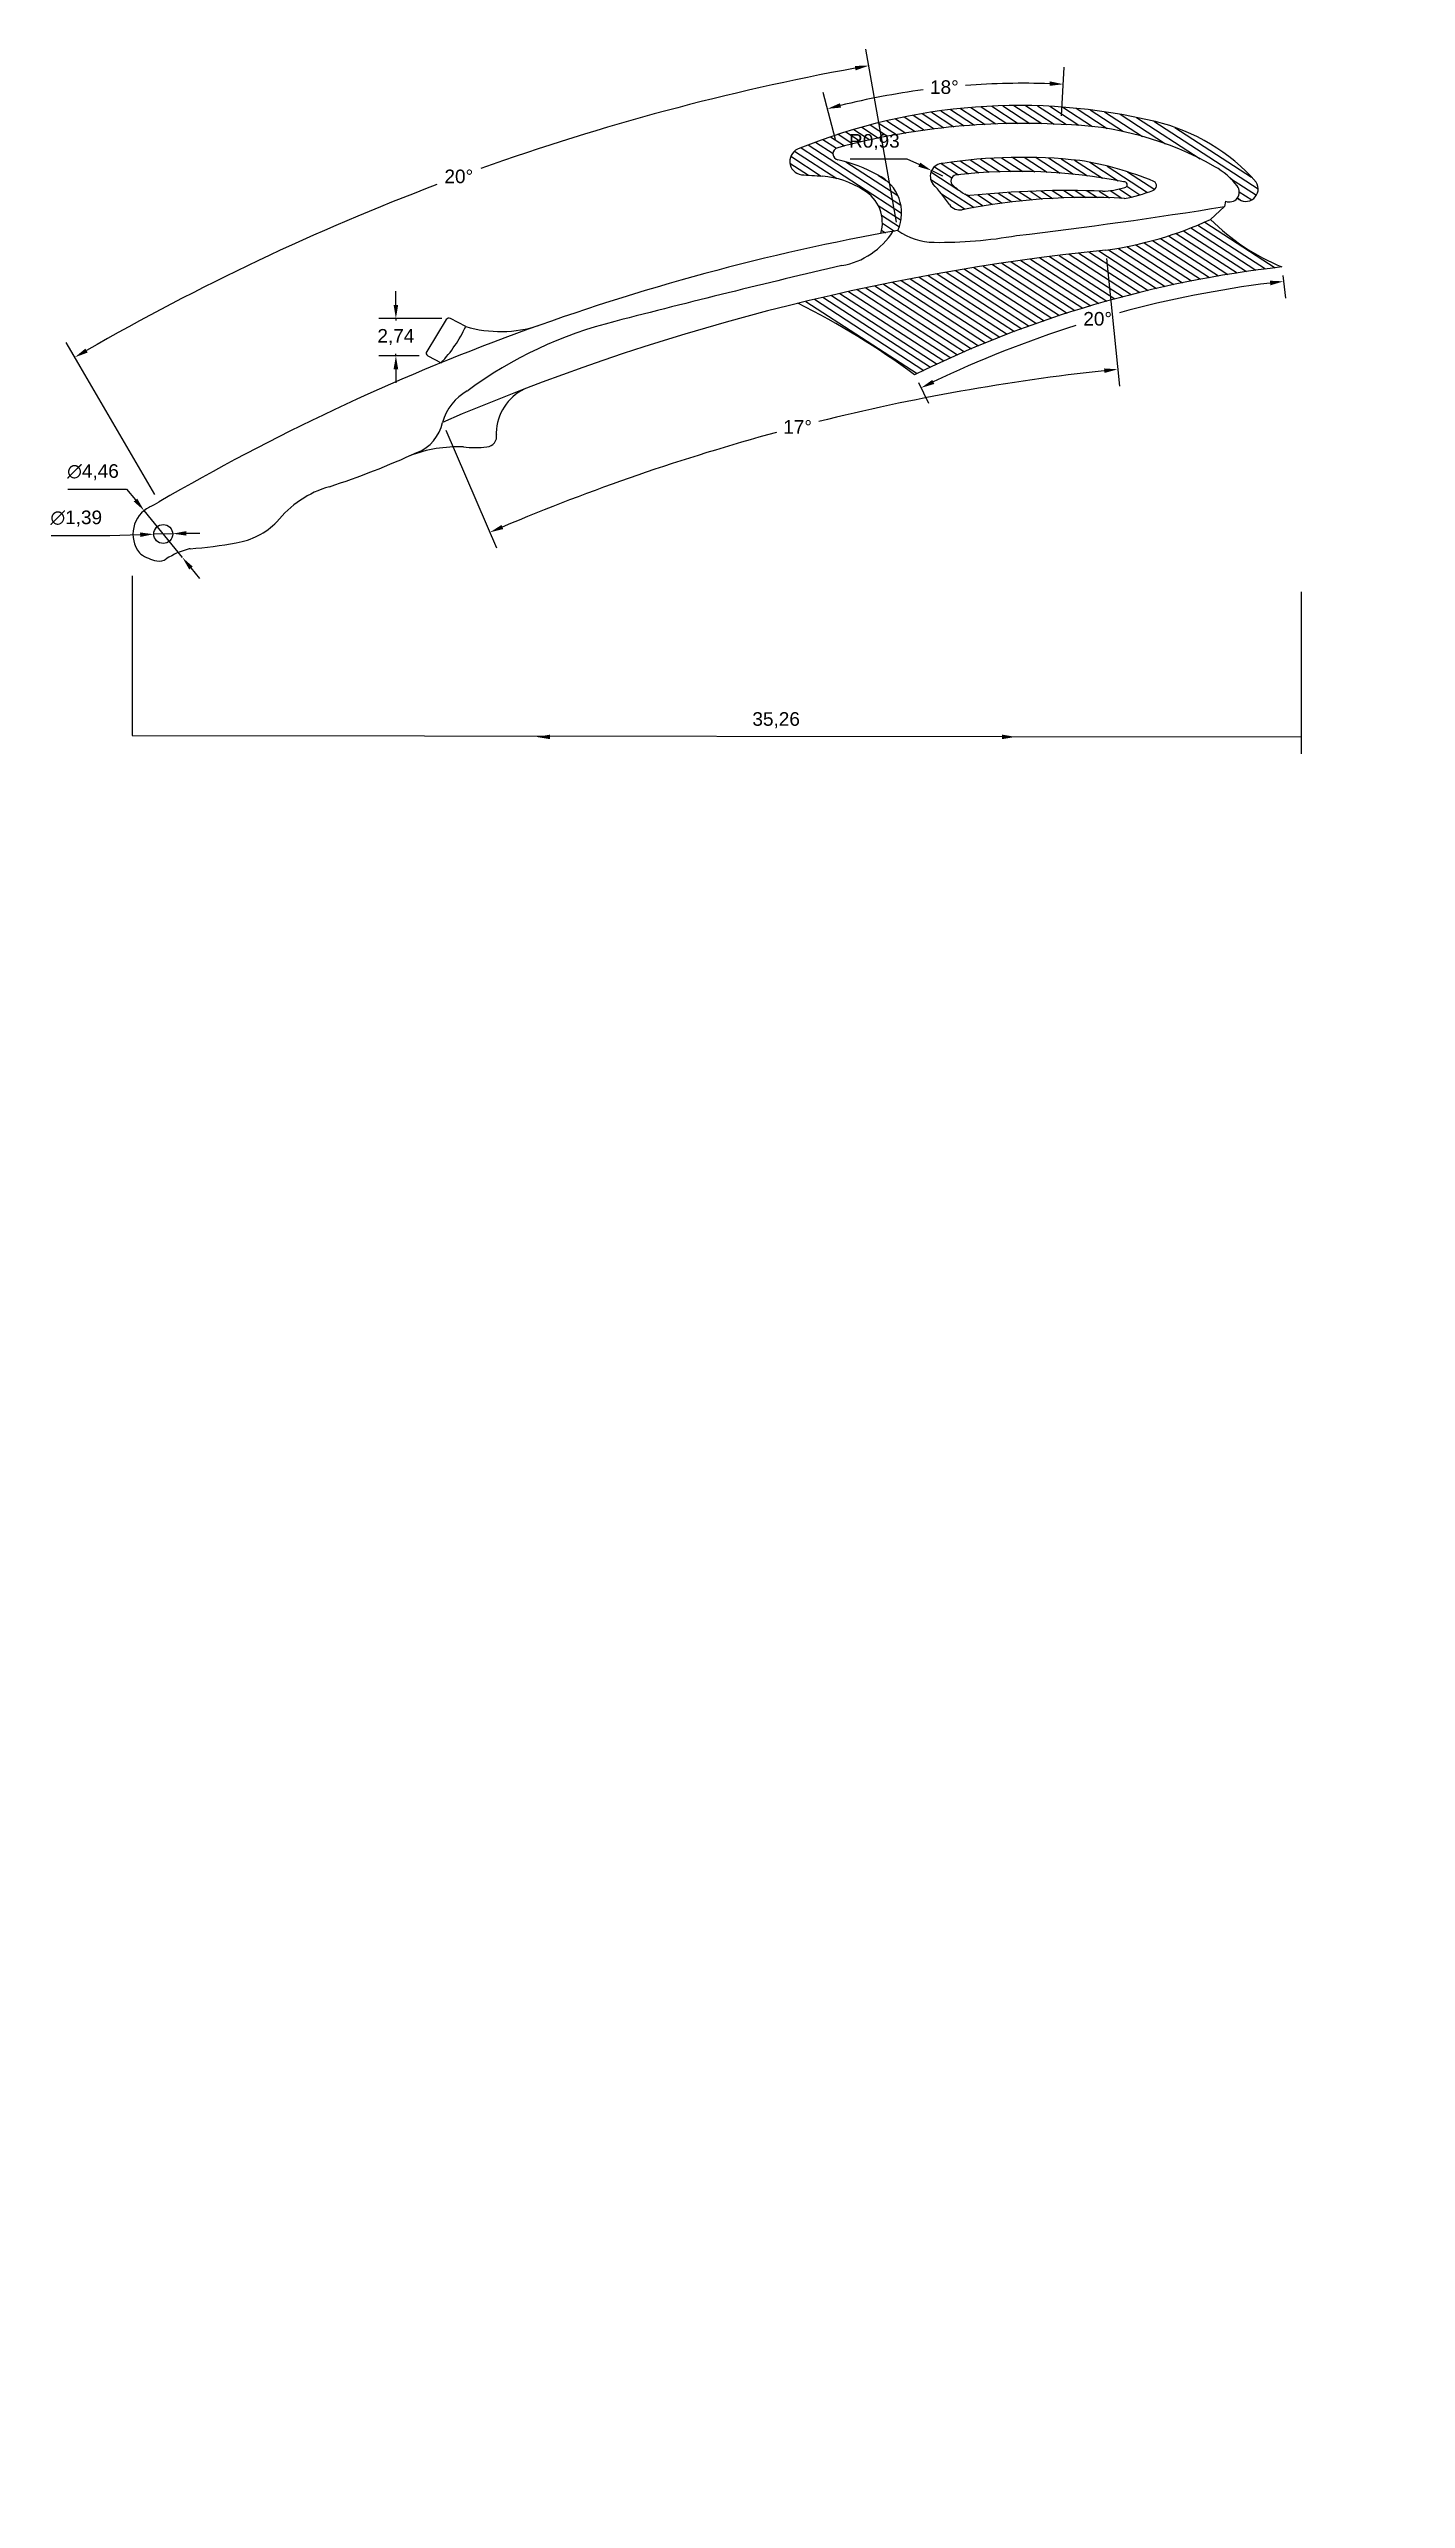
# Model space of a CAD drawing. Header units: millimetres. Extents: x -25 to 75, y -129 to 51.
import ezdxf

# ---------------------------------------------------------------- set-up
doc = ezdxf.new("R2010")
doc.units = ezdxf.units.MM
doc.styles.get("Standard").update_dxf_attribs({"font": 'arial.ttf'})
doc.dimstyles.new('ISO-25', dxfattribs={"dimtxt": 1, "dimasz": 1, "dimexe": 1.25, "dimexo": 0.625, "dimtad": 1, "dimtih": 1, "dimtoh": 1, "dimtxsty": 'Standard', "dimcen": 2.5, "dimclrd": 250, "dimclre": 250, "dimclrt": 250, "dimadec": 0, "dimazin": 0, "dimtfac": 1, "dimtmove": 0, "dimatfit": 3, "dimfxl": 1, "dimtfillclr": 250, "dimarcsym": 0})
pattern_1 = [(147, (10.60766, 17.23248), (-0.2528188, -0.3893067), [])]

# ---------------------------------------------------------------- blocks, each defined once
blk = doc.blocks.new('*D7')
at = {"color": 250, "lineweight": -2, "transparency": 16777216}
for p, q in [((-24.68, 15.63), (-20.37, 15.63)), ((-20.37, 15.63), (-18.14, 15.7)), ((-15.74, 15.77), (-17.14, 15.73)), ((-14.74, 15.8), (-13.74, 15.82))]:
    blk.add_line(p, q, dxfattribs=at)
at = {"color": 250, "transparency": 16777216}
for points in [[(-18.14, 15.86), (-18.13, 15.53), (-17.14, 15.73)], [(-14.75, 15.96), (-14.74, 15.63), (-15.74, 15.77)]]:
    blk.add_solid(points, dxfattribs=at)
at = {"layer": 'Defpoints', "color": 0, "transparency": 16777216}
for p in [(-17.14, 15.73), (-15.74, 15.77)]:
    blk.add_point(p, dxfattribs=at)
at = {"color": 250, "transparency": 16777216, "insert": (-22.84, 16.88), "char_height": 1, "attachment_point": 5}
blk.add_mtext('∅1,39', dxfattribs=at)
blk = doc.blocks.new('*D8')
at = {"color": 250, "lineweight": -2, "transparency": 16777216}
for p, q in [((-23.45, 19.05), (-19.14, 19.05)), ((-19.14, 19.05), (-18.48, 18.25)), ((-15.03, 14.02), (-17.85, 17.47)), ((-14.4, 13.25), (-13.76, 12.47))]:
    blk.add_line(p, q, dxfattribs=at)
at = {"color": 250, "transparency": 16777216}
for points in [[(-18.35, 18.35), (-18.61, 18.14), (-17.85, 17.47)], [(-14.27, 13.35), (-14.53, 13.14), (-15.03, 14.02)]]:
    blk.add_solid(points, dxfattribs=at)
at = {"layer": 'Defpoints', "color": 0, "transparency": 16777216}
for p in [(-17.85, 17.47), (-15.03, 14.02)]:
    blk.add_point(p, dxfattribs=at)
at = {"color": 250, "transparency": 16777216, "insert": (-21.61, 20.29), "char_height": 1, "attachment_point": 5}
blk.add_mtext('∅4,46', dxfattribs=at)
blk = doc.blocks.new('*D9')
at = {"color": 250, "lineweight": -2, "transparency": 16777216}
for p, q in [((52.97, 36.02), (53.93, 26.63)), ((4.35, 23.39), (8.08, 14.72))]:
    blk.add_line(p, q, dxfattribs=at)
for start, end in [(96.209, 103.9755), (105.1469, 112.9118)]:
    blk.add_arc((69.85, -128.87), 157.56, start, end, dxfattribs=at)
at = {"color": 250, "transparency": 16777216}
for points in [[(52.79, 27.93), (52.83, 27.6), (53.8, 27.87)], [(8.58, 16.11), (8.45, 16.41), (7.59, 15.87)]]:
    blk.add_solid(points, dxfattribs=at)
at = {"layer": 'Defpoints', "color": 0, "transparency": 16777216}
for p in [(52.91, 36.64), (38.02, 25.44), (4.11, 23.97), (69.85, -128.87)]:
    blk.add_point(p, dxfattribs=at)
at = {"color": 250, "transparency": 16777216, "insert": (30.24, 23.63), "char_height": 1, "attachment_point": 5}
blk.add_mtext('17°', dxfattribs=at)
blk = doc.blocks.new('*D10')
at = {"color": 250, "lineweight": -2, "transparency": 16777216}
for p, q in [((49.67, 46.52), (49.86, 50.1)), ((33.03, 44.78), (32.11, 48.25))]:
    blk.add_line(p, q, dxfattribs=at)
for start, end in [(87.9953, 94.3471), (97.5578, 103.9048)]:
    blk.add_arc((46.84, -7.02), 55.94, start, end, dxfattribs=at)
at = {"color": 250, "transparency": 16777216}
for points in [[(48.8, 49.06), (48.79, 48.73), (49.8, 48.85)], [(33.44, 47.13), (33.35, 47.45), (32.43, 47.04)]]:
    blk.add_solid(points, dxfattribs=at)
at = {"layer": 'Defpoints', "color": 0, "transparency": 16777216}
for p in [(43.95, 48.85), (49.64, 45.89), (33.19, 44.18), (46.84, -7.02)]:
    blk.add_point(p, dxfattribs=at)
at = {"color": 250, "transparency": 16777216, "insert": (41.04, 48.63), "char_height": 1, "attachment_point": 5}
blk.add_mtext('18°', dxfattribs=at)
blk = doc.blocks.new('*D11')
at = {"color": 250, "lineweight": -2, "transparency": 16777216}
for p, q in [((0.68, 32.61), (0.68, 33.61)), ((4.07, 31.61), (-0.57, 31.61)), ((0.68, 31.61), (0.68, 31.46)), ((2.4, 28.87), (-0.57, 28.87)), ((0.68, 28.87), (0.68, 29.01)), ((0.68, 27.87), (0.68, 26.87))]:
    blk.add_line(p, q, dxfattribs=at)
at = {"color": 250, "transparency": 16777216}
for points in [[(0.51, 32.61), (0.85, 32.61), (0.68, 31.61)], [(0.51, 27.87), (0.85, 27.87), (0.68, 28.87)]]:
    blk.add_solid(points, dxfattribs=at)
at = {"layer": 'Defpoints', "color": 0, "transparency": 16777216}
for p in [(4.69, 31.61), (0.68, 28.87), (3.02, 28.87)]:
    blk.add_point(p, dxfattribs=at)
at = {"color": 250, "transparency": 16777216, "insert": (0.68, 30.24), "char_height": 1, "attachment_point": 5}
blk.add_mtext('2,74', dxfattribs=at)
blk = doc.blocks.new('*D12')
at = {"color": 250, "lineweight": -2, "transparency": 16777216}
for p, q in [((65.95, 34.78), (66.14, 33.1)), ((39.13, 26.9), (39.88, 25.38))]:
    blk.add_line(p, q, dxfattribs=at)
for start, end in [(97.1333, 105.1701), (107.5648, 115.5942)]:
    blk.add_arc((75.01, -45.68), 80.52, start, end, dxfattribs=at)
at = {"color": 250, "transparency": 16777216}
for points in [[(64.99, 34.39), (65.03, 34.05), (66, 34.34)], [(40.3, 26.79), (40.15, 27.09), (39.32, 26.5)]]:
    blk.add_solid(points, dxfattribs=at)
at = {"layer": 'Defpoints', "color": 0, "transparency": 16777216}
for p in [(65.88, 35.4), (56.83, 32.76), (38.85, 27.46), (75.01, -45.68)]:
    blk.add_point(p, dxfattribs=at)
at = {"color": 250, "transparency": 16777216, "insert": (52.32, 31.58), "char_height": 1, "attachment_point": 5}
blk.add_mtext('20°', dxfattribs=at)
blk = doc.blocks.new('*D13')
at = {"color": 250, "lineweight": -2, "transparency": 16777216}
for p, q in [((34.12, 43.37), (38.29, 43.37)), ((38.29, 43.37), (39.2, 42.93)), ((40.93, 42.09), (40.1, 42.49))]:
    blk.add_line(p, q, dxfattribs=at)
at = {"color": 250, "transparency": 16777216}
blk.add_solid([(39.27, 43.08), (39.12, 42.78), (40.1, 42.49)], dxfattribs=at)
at = {"layer": 'Defpoints', "color": 0, "transparency": 16777216}
for p in [(40.1, 42.49), (40.93, 42.09)]:
    blk.add_point(p, dxfattribs=at)
at = {"color": 250, "transparency": 16777216, "insert": (35.89, 44.59), "char_height": 1, "attachment_point": 5}
blk.add_mtext('R0,93', dxfattribs=at)
blk = doc.blocks.new('*D14')
at = {"color": 250, "lineweight": -2, "transparency": 16777216}
for p, q in [((37.51, 38.7), (35.25, 51.44)), ((-17.06, 18.65), (-23.58, 29.83))]:
    blk.add_line(p, q, dxfattribs=at)
for start, end in [(100.3901, 109.6206), (110.7323, 119.9608)]:
    blk.add_arc((66.46, -124.36), 177.3, start, end, dxfattribs=at)
at = {"color": 250, "transparency": 16777216}
for points in [[(34.45, 50.2), (34.51, 49.87), (35.47, 50.21)], [(-22, 29.1), (-22.17, 29.39), (-22.95, 28.75)]]:
    blk.add_solid(points, dxfattribs=at)
at = {"layer": 'Defpoints', "color": 0, "transparency": 16777216}
for p in [(15.2, 45.37), (37.62, 38.09), (-16.74, 18.11), (66.46, -124.36)]:
    blk.add_point(p, dxfattribs=at)
at = {"color": 250, "transparency": 16777216, "insert": (5.31, 42.06), "char_height": 1, "attachment_point": 5}
blk.add_mtext('20°', dxfattribs=at)

msp = doc.modelspace()

# ---------------------------------------------------------------- hatches: boundary and pattern name
at = {"true_color": 0x000000, "transparency": 33554687}
h = msp.add_hatch(dxfattribs=at)
h.set_pattern_fill('_USER', color=18, scale=0.464195, angle=147, pattern_type=0)
h.set_pattern_definition(pattern_1)
h.paths.add_polyline_path([(49.64, 45.893, -0.1260403), (60.95, 42.779, -0.0984654), (62.588, 41.364, -0.3433985), (62.59, 40.467, 0.8770455), (63.987, 41.641, 0.1536823), (56.637, 46.082, 0.1567835), (30.4, 44.133, 0.8111504), (30.517, 42.187, 0.00609), (32.062, 42.091, -0.1211123), (35.082, 41.056, -0.349523), (36.361, 37.859, -0.001938), (37.619, 38.088, 0.4097937), (36.119, 42.171, 0.0765326), (33.212, 43.276, -0.7883798), (33.19, 44.179, -0.0785167)])
h = msp.add_hatch(dxfattribs=at)
h.set_pattern_fill('_USER', color=18, scale=0.464195, angle=147, pattern_type=0)
h.set_pattern_definition(pattern_1)
h.paths.add_polyline_path([(40.931, 43.019, 0.6272519), (40.204, 41.514, -0.0332254), (41.415, 39.993, 0.2983621), (42.358, 39.612, -0.0627795), (54.283, 40.447, 0.0630022), (56.483, 41.082, 0.5891337), (56.454, 41.691, 0.0614762), (50.999, 43.232, 0.066609)])
h.paths.add_polyline_path([(42.01, 42.18, -0.0768481), (54.219, 41.67, -0.0405369), (54.316, 41.66, -0.8980122), (54.316, 41.25, -0.0658669), (52.675, 40.98, 0.0358242), (42.909, 40.648, -0.117012), (42.231, 40.97, -0.0430553), (41.587, 41.485, -0.6097953)], flags=16)
h = msp.add_hatch(dxfattribs=at)
h.set_pattern_fill('_USER', color=18, scale=0.464195, angle=147, pattern_type=0)
h.set_pattern_definition(pattern_1)
h.paths.add_polyline_path([(30.259, 32.726, -0.0442328), (38.851, 27.462, -0.0869787), (65.883, 35.4, -0.0987998), (60.624, 38.895, -0.0747695), (52.907, 36.64, 0.034577)])

# ---------------------------------------------------------------- linework, layer by layer
at = {"color": 18, "true_color": 0x000000}
for p, q in [((61.642, 39.846), (60.624, 38.895)), ((61.722, 40.245), (61.642, 39.846)), ((4.386, 31.522), (2.946, 29.191)), ((5.815, 31.022), (4.69, 31.606)), ((3.034, 28.864), (4.001, 28.349)), ((-18.731, 12.672), (-18.731, 0.929)), ((67.296, 11.492), (67.296, -0.436)), ((-18.731, 0.929), (67.296, 0.814))]:
    msp.add_line(p, q, dxfattribs=at)
msp.add_circle((-16.439, 15.746), 0.696, dxfattribs=at)
for centre, radius, start, end in [((46.551, 4.3), 42.983, 76.5256, 112.07101), ((46.84, -7.017), 52.985, 86.97115, 104.929), ((49.216, 22.258), 23.639, 60.23804, 88.97282), ((53.258, 32.188), 14.3, 41.38421, 76.62246), ((30.663, 43.172), 0.996, 105.32695, 261.51595), ((33.309, 43.73), 0.464, 104.929, 257.93514), ((31.077, 33.285), 10.217, 60.42929, 77.93514), ((46.762, 5.506), 37.963, 83.5914, 98.83455), ((35.262, 105.561), 63.551, 265.71772, 267.11342), ((31.466, 35.43), 6.687, 57.27133, 84.8937), ((34.796, 39.368), 3.1, 335.60523, 64.73927), ((40.931, 42.09), 0.928, 90, 218.39229), ((29.381, 31.649), 14.643, 34.73732, 42.34923), ((41.978, 41.724), 0.457, 85.90178, 211.40035), ((44.898, 44.956), 4.796, 226.3554, 236.21686), ((46.465, 2.441), 39.988, 78.81901, 96.39674), ((47.484, 20.361), 23.139, 67.19001, 81.2616), ((54.204, 41.072), 0.598, 79.24272, 88.528), ((54.294, 41.455), 0.206, 276.18845, 83.88536), ((56.3, 41.378), 0.349, 284.22475, 63.74757), ((58.211, 37.953), 5.549, 37.92719, 60.42129), ((63.211, 41.146), 0.92, 227.54716, 32.5561), ((33.714, 38.654), 2.763, 343.27973, 60.34251), ((42.178, 40.522), 0.928, 214.73732, 281.18975), ((43.247, 42.238), 1.625, 231.27667, 257.97246), ((51.633, -7.273), 47.794, 86.82061, 101.18975), ((50.105, -27.254), 68.283, 87.84314, 96.04993), ((2.31, 408.566), 373.464, 276.77224, 279.14127), ((52.475, 47.316), 6.339, 271.81086, 286.88468), ((52.873, 49.459), 9.122, 278.89193, 292.64531), ((62.013, 40.914), 0.73, 246.43789, 38.05704), ((66.459, -124.36), 164.988, 100.06695, 120.28399), ((32.556, 40.968), 5.546, 279.80823, 327.91961), ((40.313, 41.803), 4.589, 234.05178, 269.65805), ((49.269, 63.427), 27.032, 277.73415, 294.83823), ((72.012, 50.325), 16.135, 225.10543, 247.67542), ((69.851, -128.871), 166.376, 95.8454, 113.27542), ((40.59, 70.903), 33.69, 269.4827, 279.8435), ((185.531, -617.752), 670.713, 103.101062, 104.570575), ((75.009, -45.68), 81.592, 96.42176, 116.30577), ((4.861, -18.372), 57.061, 53.4399, 63.57071), ((-2.914, 34.995), 9.591, 316.1342, 335.52867), ((4.583, 31.4), 0.232, 62.54473, 148.29796), ((8.386, 39.647), 9, 253.40446, 288.12588), ((24.062, 1.897), 30.374, 103.83582, 126.51749), ((3.143, 29.069), 0.232, 148.29796, 241.91515), ((7.741, 22.967), 3.768, 118.65886, 164.63801), ((5.711, 26.681), 0.464, 298.65886, 306.51749), ((11.755, 23.103), 3.692, 116.23557, 178.54858), ((1.149, 24.561), 3.017, 290.9911, 348.60974), ((-23.638, 78.509), 62.381, 288.14003, 294.49868), ((5.258, 12.203), 9.96, 87.77776, 110.82264), ((6.511, 29.207), 7.104, 262.98588, 277.01412), ((7.317, 22.928), 0.774, 274.5931, 11.99542), ((8.528, 23.185), 0.464, 178.54858, 191.99542), ((-1092.516, 2017.015), 2270, 298.268213, 298.288359), ((-2.104, 11.886), 7.64, 106.04906, 141.47763), ((-16.439, 15.746), 2.228, 116.82735, 218.28469), ((-11.934, 20.427), 5.399, 279.28245, 315.53484), ((-13.264, 9.498), 5.306, 103.84646, 123.77357), ((-14.423, 14.199), 0.464, 94.12507, 103.84646), ((-16.662, 45.239), 30.657, 274.12507, 280.52212), ((-17.824, 14.654), 0.464, 218.28469, 235.07526), ((-16.294, 16.844), 3.136, 235.07526, 258.6164), ((-16.73, 14.68), 0.928, 258.6164, 303.77357)]:
    msp.add_arc(centre, radius, start, end, dxfattribs=at)
for points in [[(12.031, 0.981), (12.031, 0.648), (11.031, 0.814)], [(45.292, 0.981), (45.292, 0.648), (46.292, 0.814)]]:
    msp.add_solid(points, dxfattribs=at)

# ---------------------------------------------------------------- texts
at = {"color": 18, "true_color": 0x000000, "insert": (28.662, 2.04), "char_height": 1, "attachment_point": 5}
msp.add_mtext('35,26', dxfattribs=at)

# ---------------------------------------------------------------- dimensions: what is measured, and where the dimension line sits
at = {"color": 41, "true_color": 0xf4ee51}
for base, center, p1, p2, picture, middle in [((15.196, 45.368), (66.459, -124.36), (37.619, 38.088), (-16.742, 18.113), '*D14', (5.308, 42.062)), ((43.954, 48.853), (46.84, -7.017), (49.64, 45.893), (33.19, 44.179), '*D10', (41.04, 48.626)), ((38.02, 25.441), (69.851, -128.871), (52.907, 36.64), (4.107, 23.965), '*D9', (30.24, 23.63)), ((56.827, 32.764), (75.009, -45.68), (65.883, 35.4), (38.851, 27.462), '*D12', (52.323, 31.581))]:
    dim = msp.add_angular_dim_3p(base=base, center=center, p1=p1, p2=p2, dimstyle='ISO-25', dxfattribs=at)
    dim.commit()
    dim.dimension.update_dxf_attribs({"geometry": picture, "text_midpoint": middle})
at = {"color": 18, "true_color": 0x000000}
dim = msp.add_radius_dim(center=(40.931, 42.09), mpoint=(40.095, 42.495), dimstyle='ISO-25', dxfattribs=at)
dim.commit()
dim.dimension.update_dxf_attribs({"geometry": '*D13', "text_midpoint": (35.892, 44.591)})
dim = msp.add_linear_dim(base=(0.6802, 28.8709), p1=(4.6903, 31.6063), p2=(3.0225, 28.8709), angle=90, dimstyle='ISO-25', dxfattribs=at)
dim.commit()
dim.dimension.update_dxf_attribs({"geometry": '*D11', "text_midpoint": (0.6802, 30.2386)})
dim = msp.add_diameter_dim_2p(p1=(-15.029, 14.021), p2=(-17.85, 17.472), dimstyle='ISO-25', dxfattribs=at)
dim.commit()
dim.dimension.update_dxf_attribs({"geometry": '*D8', "text_midpoint": (-21.608, 19.05), "dimtype": 163})
dim = msp.add_diameter_dim_2p(p1=(-15.743, 15.766), p2=(-17.135, 15.726), dimstyle='ISO-25', dxfattribs=at)
dim.commit()
dim.dimension.update_dxf_attribs({"geometry": '*D7', "text_midpoint": (-22.838, 16.876)})

doc.saveas('drawing.dxf')
